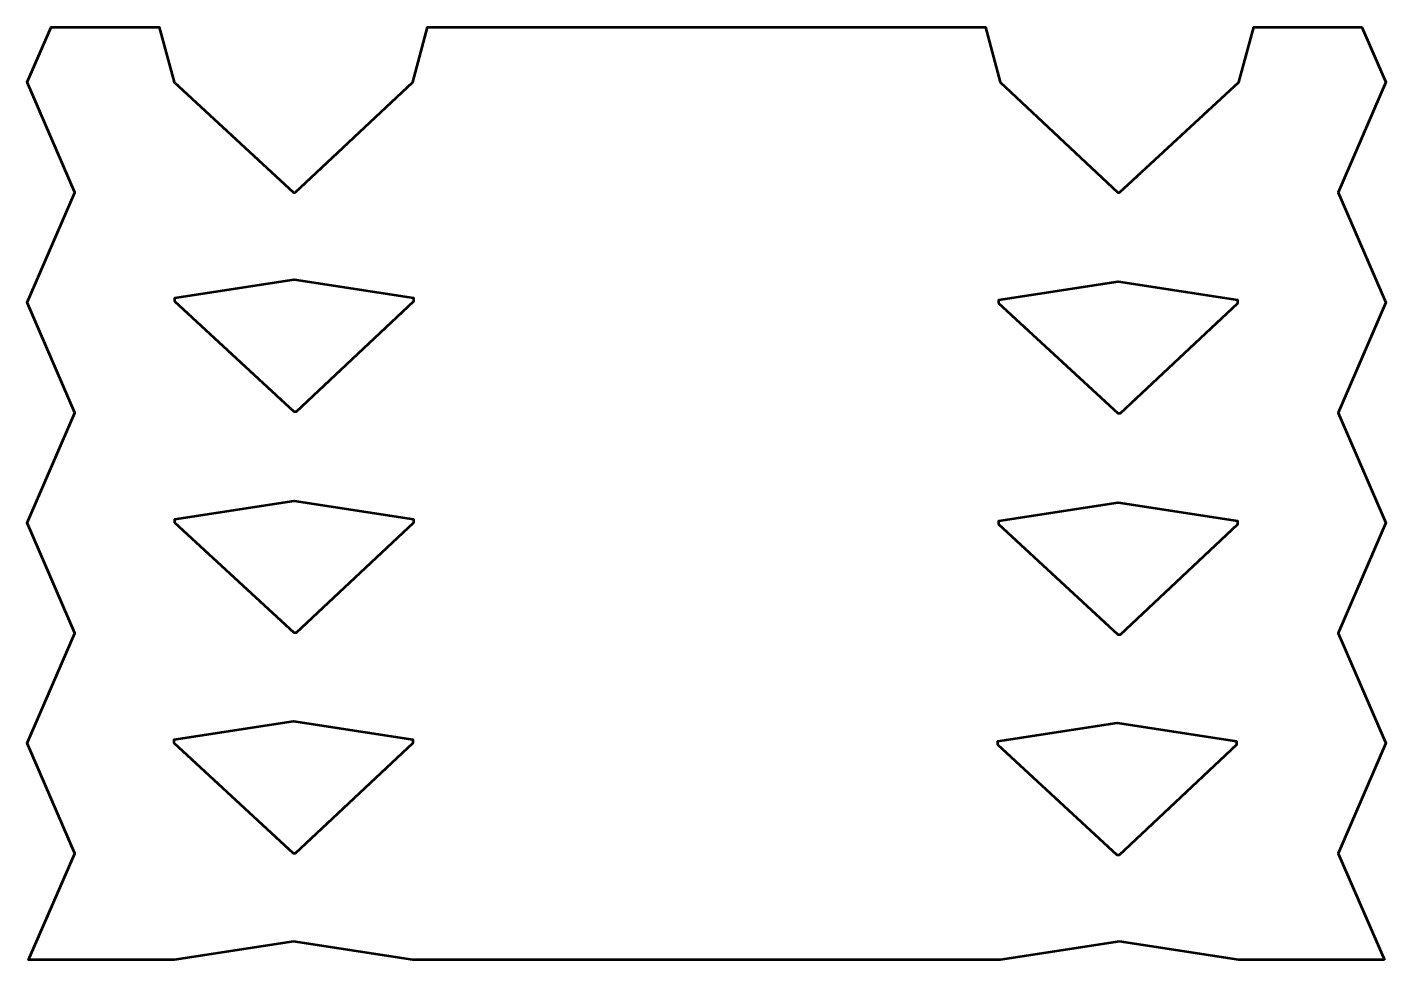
# Model space of a CAD drawing. Header units: centimetres. Extents: x -10 to 10, y -6.9 to 6.9.
import ezdxf

# ---------------------------------------------------------------- set-up
doc = ezdxf.new("R2010")
doc.units = ezdxf.units.CM
doc.header["$MEASUREMENT"] = 0
doc.layers.add('Camada 1', color=7, linetype='Continuous')

msp = doc.modelspace()

# ---------------------------------------------------------------- linework, layer by layer
at = {"layer": 'Camada 1', "lineweight": 53}
msp.add_open_spline([(9.97342, -6.85897), (9.97342, -6.85897), (9.28912, -5.29282), (9.28912, -5.29282), (9.28912, -5.29282), (9.28912, -5.29282), (9.99143, -3.67256), (9.99143, -3.67256), (9.99143, -3.67256), (9.99143, -3.67256), (9.28912, -2.05236), (9.28912, -2.05236), (9.28912, -2.05236), (9.28912, -2.05236), (9.99143, -0.43224), (9.99143, -0.43224), (9.99143, -0.43224), (9.99143, -0.43224), (9.28912, 1.18805), (9.28912, 1.18805), (9.28912, 1.18805), (9.28912, 1.18805), (9.99143, 2.80833), (9.99143, 2.80833), (9.99143, 2.80833), (9.99143, 2.80833), (9.28928, 4.4285), (9.28928, 4.4285), (9.28928, 4.4285), (9.28928, 4.4285), (9.99143, 6.04889), (9.99143, 6.04889), (9.99143, 6.04889), (9.99143, 6.04889), (9.64025, 6.85897), (9.64025, 6.85897), (9.64025, 6.85897), (9.64025, 6.85897), (8.0481, 6.85897), (8.0481, 6.85897), (8.0481, 6.85897), (8.0481, 6.85897), (7.83114, 6.04889), (7.83114, 6.04889), (7.83114, 6.04889), (7.83114, 6.04889), (6.07589, 4.4285), (6.07589, 4.4285), (6.07589, 4.4285), (6.07589, 4.4285), (6.04885, 4.4285), (6.04885, 4.4285), (6.04885, 4.4285), (6.04885, 4.4285), (4.32065, 6.04889), (4.32065, 6.04889), (4.32065, 6.04889), (4.32065, 6.04889), (4.10356, 6.85897), (4.10356, 6.85897), (4.10356, 6.85897), (4.10356, 6.85897), (-4.10356, 6.85897), (-4.10356, 6.85897), (-4.10356, 6.85897), (-4.10356, 6.85897), (-4.32067, 6.04889), (-4.32067, 6.04889), (-4.32067, 6.04889), (-4.32067, 6.04889), (-6.04898, 4.4285), (-6.04898, 4.4285), (-6.04898, 4.4285), (-6.04898, 4.4285), (-6.07589, 4.4285), (-6.07589, 4.4285), (-6.07589, 4.4285), (-6.07589, 4.4285), (-7.83114, 6.04889), (-7.83114, 6.04889), (-7.83114, 6.04889), (-7.83114, 6.04889), (-8.04823, 6.85897), (-8.04823, 6.85897), (-8.04823, 6.85897), (-8.04823, 6.85897), (-9.64038, 6.85897), (-9.64038, 6.85897), (-9.64038, 6.85897), (-9.64038, 6.85897), (-9.99143, 6.04889), (-9.99143, 6.04889), (-9.99143, 6.04889), (-9.99143, 6.04889), (-9.28928, 4.4285), (-9.28928, 4.4285), (-9.28928, 4.4285), (-9.28928, 4.4285), (-9.99143, 2.80833), (-9.99143, 2.80833), (-9.99143, 2.80833), (-9.99143, 2.80833), (-9.28928, 1.18805), (-9.28928, 1.18805), (-9.28928, 1.18805), (-9.28928, 1.18805), (-9.99143, -0.43224), (-9.99143, -0.43224), (-9.99143, -0.43224), (-9.99143, -0.43224), (-9.28928, -2.05236), (-9.28928, -2.05236), (-9.28928, -2.05236), (-9.28928, -2.05236), (-9.99143, -3.67256), (-9.99143, -3.67256), (-9.99143, -3.67256), (-9.99143, -3.67256), (-9.28928, -5.29282), (-9.28928, -5.29282), (-9.28928, -5.29282), (-9.28928, -5.29282), (-9.97357, -6.85897), (-9.97357, -6.85897), (-9.97357, -6.85897), (-9.97357, -6.85897), (-7.83114, -6.85897), (-7.83114, -6.85897), (-7.83114, -6.85897), (-7.83114, -6.85897), (-6.07589, -6.58896), (-6.07589, -6.58896), (-6.07589, -6.58896), (-6.07589, -6.58896), (-4.32067, -6.85897), (-4.32067, -6.85897), (-4.32067, -6.85897), (-4.32067, -6.85897), (4.32065, -6.85897), (4.32065, -6.85897), (4.32065, -6.85897), (4.32065, -6.85897), (6.07576, -6.58896), (6.07576, -6.58896), (6.07576, -6.58896), (6.07576, -6.58896), (7.83114, -6.85897), (7.83114, -6.85897), (7.83114, -6.85897), (7.83114, -6.85897), (9.97342, -6.85897), (9.97342, -6.85897)], degree=3, knots=[0, 0, 0, 0, 0.02564103, 0.02564103, 0.02564103, 0.02564103, 0.05128205, 0.05128205, 0.05128205, 0.05128205, 0.07692308, 0.07692308, 0.07692308, 0.07692308, 0.1025641, 0.1025641, 0.1025641, 0.1025641, 0.12820513, 0.12820513, 0.12820513, 0.12820513, 0.15384615, 0.15384615, 0.15384615, 0.15384615, 0.17948718, 0.17948718, 0.17948718, 0.17948718, 0.20512821, 0.20512821, 0.20512821, 0.20512821, 0.23076923, 0.23076923, 0.23076923, 0.23076923, 0.25641026, 0.25641026, 0.25641026, 0.25641026, 0.28205128, 0.28205128, 0.28205128, 0.28205128, 0.30769231, 0.30769231, 0.30769231, 0.30769231, 0.33333333, 0.33333333, 0.33333333, 0.33333333, 0.35897436, 0.35897436, 0.35897436, 0.35897436, 0.38461538, 0.38461538, 0.38461538, 0.38461538, 0.41025641, 0.41025641, 0.41025641, 0.41025641, 0.43589744, 0.43589744, 0.43589744, 0.43589744, 0.46153846, 0.46153846, 0.46153846, 0.46153846, 0.48717949, 0.48717949, 0.48717949, 0.48717949, 0.51282051, 0.51282051, 0.51282051, 0.51282051, 0.53846154, 0.53846154, 0.53846154, 0.53846154, 0.56410256, 0.56410256, 0.56410256, 0.56410256, 0.58974359, 0.58974359, 0.58974359, 0.58974359, 0.61538462, 0.61538462, 0.61538462, 0.61538462, 0.64102564, 0.64102564, 0.64102564, 0.64102564, 0.66666667, 0.66666667, 0.66666667, 0.66666667, 0.69230769, 0.69230769, 0.69230769, 0.69230769, 0.71794872, 0.71794872, 0.71794872, 0.71794872, 0.74358974, 0.74358974, 0.74358974, 0.74358974, 0.76923077, 0.76923077, 0.76923077, 0.76923077, 0.79487179, 0.79487179, 0.79487179, 0.79487179, 0.82051282, 0.82051282, 0.82051282, 0.82051282, 0.84615385, 0.84615385, 0.84615385, 0.84615385, 0.87179487, 0.87179487, 0.87179487, 0.87179487, 0.8974359, 0.8974359, 0.8974359, 0.8974359, 0.92307692, 0.92307692, 0.92307692, 0.92307692, 0.94871795, 0.94871795, 0.94871795, 0.94871795, 1, 1, 1, 1], dxfattribs=at)
at = {"layer": 'Camada 1', "color": 7, "lineweight": 53}
for points in [[(-7.81791, 2.82264), (-7.81791, 2.82264), (-6.06266, 1.20239), (-6.06266, 1.20239), (-6.06266, 1.20239), (-6.06266, 1.20239), (-6.03575, 1.20239), (-6.03575, 1.20239), (-6.03575, 1.20239), (-6.03575, 1.20239), (-4.30744, 2.82264), (-4.30744, 2.82264), (-4.30744, 2.82264), (-4.30744, 2.82264), (-4.30744, 2.87659), (-4.30744, 2.87659), (-4.30744, 2.87659), (-4.30744, 2.87659), (-6.06266, 3.14654), (-6.06266, 3.14654), (-6.06266, 3.14654), (-6.06266, 3.14654), (-7.81791, 2.87659), (-7.81791, 2.87659), (-7.81791, 2.87659), (-7.81791, 2.87659), (-7.81791, 2.82264), (-7.81791, 2.82264)], [(4.30001, 2.79618), (4.30001, 2.79618), (6.05525, 1.17593), (6.05525, 1.17593), (6.05525, 1.17593), (6.05525, 1.17593), (6.08214, 1.17593), (6.08214, 1.17593), (6.08214, 1.17593), (6.08214, 1.17593), (7.81047, 2.79618), (7.81047, 2.79618), (7.81047, 2.79618), (7.81047, 2.79618), (7.81047, 2.85013), (7.81047, 2.85013), (7.81047, 2.85013), (7.81047, 2.85013), (6.05525, 3.12009), (6.05525, 3.12009), (6.05525, 3.12009), (6.05525, 3.12009), (4.30001, 2.85013), (4.30001, 2.85013), (4.30001, 2.85013), (4.30001, 2.85013), (4.30001, 2.79618), (4.30001, 2.79618)], [(-7.81793, -0.43155), (-7.81793, -0.43155), (-6.06269, -2.05183), (-6.06269, -2.05183), (-6.06269, -2.05183), (-6.06269, -2.05183), (-6.03578, -2.05183), (-6.03578, -2.05183), (-6.03578, -2.05183), (-6.03578, -2.05183), (-4.30744, -0.43155), (-4.30744, -0.43155), (-4.30744, -0.43155), (-4.30744, -0.43155), (-4.30744, -0.3776), (-4.30744, -0.3776), (-4.30744, -0.3776), (-4.30744, -0.3776), (-6.06269, -0.10765), (-6.06269, -0.10765), (-6.06269, -0.10765), (-6.06269, -0.10765), (-7.81793, -0.3776), (-7.81793, -0.3776), (-7.81793, -0.3776), (-7.81793, -0.3776), (-7.81793, -0.43155), (-7.81793, -0.43155)], [(4.29998, -0.45801), (4.29998, -0.45801), (6.05523, -2.07829), (6.05523, -2.07829), (6.05523, -2.07829), (6.05523, -2.07829), (6.08214, -2.07829), (6.08214, -2.07829), (6.08214, -2.07829), (6.08214, -2.07829), (7.81045, -0.45801), (7.81045, -0.45801), (7.81045, -0.45801), (7.81045, -0.45801), (7.81045, -0.40406), (7.81045, -0.40406), (7.81045, -0.40406), (7.81045, -0.40406), (6.05523, -0.1341), (6.05523, -0.1341), (6.05523, -0.1341), (6.05523, -0.1341), (4.29998, -0.40406), (4.29998, -0.40406), (4.29998, -0.40406), (4.29998, -0.40406), (4.29998, -0.45801), (4.29998, -0.45801)], [(-7.83114, -3.67256), (-7.83114, -3.67256), (-6.07589, -5.29282), (-6.07589, -5.29282), (-6.07589, -5.29282), (-6.07589, -5.29282), (-6.04898, -5.29282), (-6.04898, -5.29282), (-6.04898, -5.29282), (-6.04898, -5.29282), (-4.32067, -3.67256), (-4.32067, -3.67256), (-4.32067, -3.67256), (-4.32067, -3.67256), (-4.32067, -3.61859), (-4.32067, -3.61859), (-4.32067, -3.61859), (-4.32067, -3.61859), (-6.07589, -3.34863), (-6.07589, -3.34863), (-6.07589, -3.34863), (-6.07589, -3.34863), (-7.83114, -3.61859), (-7.83114, -3.61859), (-7.83114, -3.61859), (-7.83114, -3.61859), (-7.83114, -3.67256), (-7.83114, -3.67256)], [(4.28678, -3.69902), (4.28678, -3.69902), (6.04203, -5.31928), (6.04203, -5.31928), (6.04203, -5.31928), (6.04203, -5.31928), (6.06891, -5.31928), (6.06891, -5.31928), (6.06891, -5.31928), (6.06891, -5.31928), (7.79724, -3.69902), (7.79724, -3.69902), (7.79724, -3.69902), (7.79724, -3.69902), (7.79724, -3.64505), (7.79724, -3.64505), (7.79724, -3.64505), (7.79724, -3.64505), (6.04203, -3.37509), (6.04203, -3.37509), (6.04203, -3.37509), (6.04203, -3.37509), (4.28678, -3.64505), (4.28678, -3.64505), (4.28678, -3.64505), (4.28678, -3.64505), (4.28678, -3.69902), (4.28678, -3.69902)]]:
    msp.add_open_spline(points, degree=3, knots=[0, 0, 0, 0, 0.125, 0.125, 0.125, 0.125, 0.25, 0.25, 0.25, 0.25, 0.375, 0.375, 0.375, 0.375, 0.5, 0.5, 0.5, 0.5, 0.625, 0.625, 0.625, 0.625, 0.75, 0.75, 0.75, 0.75, 1, 1, 1, 1], dxfattribs=at)

doc.saveas('drawing.dxf')
